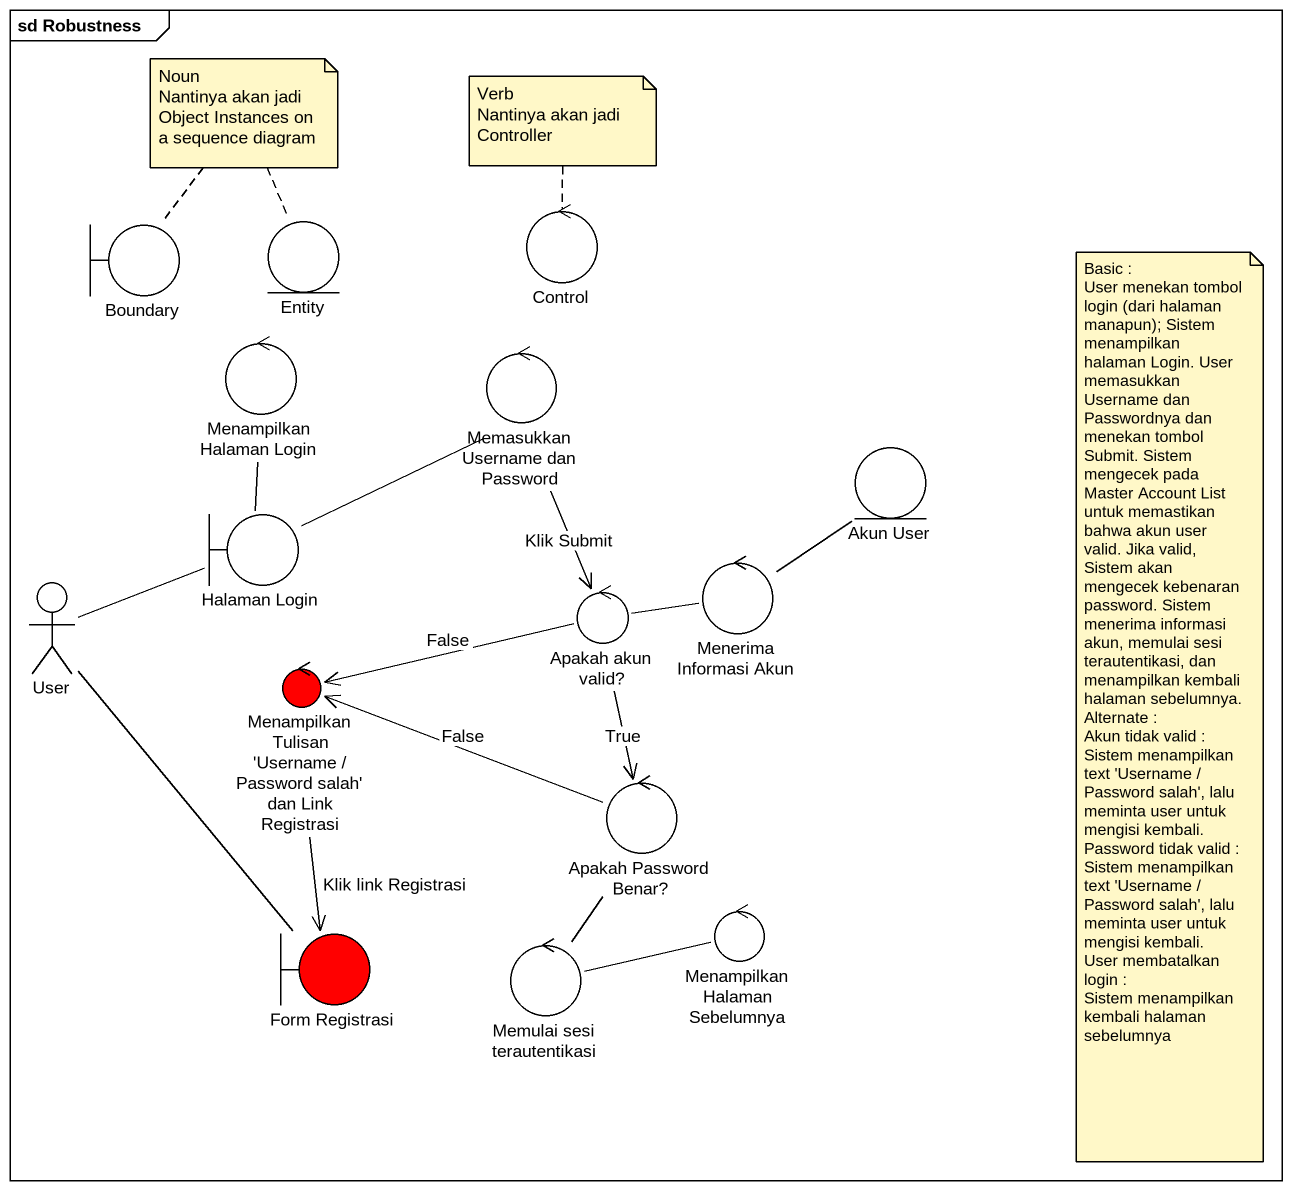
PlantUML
@startuml
mainframe sd Robustness
boundary "Boundary" as Boundary_
entity "Entity" as Entity_
control "Control" as Control_
control "Menampilkan Halaman Login" as Menampilkan_Halaman_Login
control "Memasukkan Username dan Password" as Memasukkan_Username_dan
entity "Akun User" as Akun_User
boundary "Halaman Login" as Halaman_Login
actor User
control "Apakah akun valid?" as Apakah_akun_valid
control "Menerima Informasi Akun" as Menerima_Informasi_Akun
control "Menampilkan Tulisan 'Username / Password salah' dan Link Registrasi" as Menampilkan_Tulisan #FF0000
control "Apakah Password Benar?" as Apakah_Password_Benar
boundary "Form Registrasi" as Form_Registrasi #FF0000
control "Memulai sesi terautentikasi" as Memulai_sesi_terautentikasi
control "Menampilkan Halaman Sebelumnya" as Menampilkan_Halaman
Menampilkan_Halaman_Login -- Halaman_Login
Memasukkan_Username_dan --> Apakah_akun_valid : Klik Submit
Halaman_Login -right- Memasukkan_Username_dan
User -right- Halaman_Login
User -- Form_Registrasi
Apakah_akun_valid -left-> Menampilkan_Tulisan : False
Apakah_akun_valid --> Apakah_Password_Benar : True
Menerima_Informasi_Akun -up- Akun_User
Menerima_Informasi_Akun -left- Apakah_akun_valid
Menampilkan_Tulisan --> Form_Registrasi : Klik link Registrasi
Apakah_Password_Benar -left-> Menampilkan_Tulisan : False
Memulai_sesi_terautentikasi -up- Apakah_Password_Benar
Memulai_sesi_terautentikasi -right- Menampilkan_Halaman
note as N1
  Noun
  Nantinya akan jadi Object Instances on a sequence diagram
end note
N1 .. Entity_
N1 .. Boundary_
note top of Control_
  Verb
  Nantinya akan jadi Controller
end note
note as N3
  Basic :
  User menekan tombol login (dari halaman manapun); Sistem menampilkan halaman Login. User memasukkan Username dan Passwordnya dan menekan tombol Submit. Sistem mengecek pada Master Account List untuk memastikan bahwa akun user valid. Jika valid, Sistem akan mengecek kebenaran password. Sistem menerima informasi akun, memulai sesi terautentikasi, dan menampilkan kembali halaman sebelumnya.
  Alternate :
  Akun tidak valid :
  Sistem menampilkan text 'Username / Password salah', lalu meminta user untuk mengisi kembali.
  Password tidak valid :
  Sistem menampilkan text 'Username / Password salah', lalu meminta user untuk mengisi kembali.
  User membatalkan login :
  Sistem menampilkan kembali halaman sebelumnya
end note
@enduml
